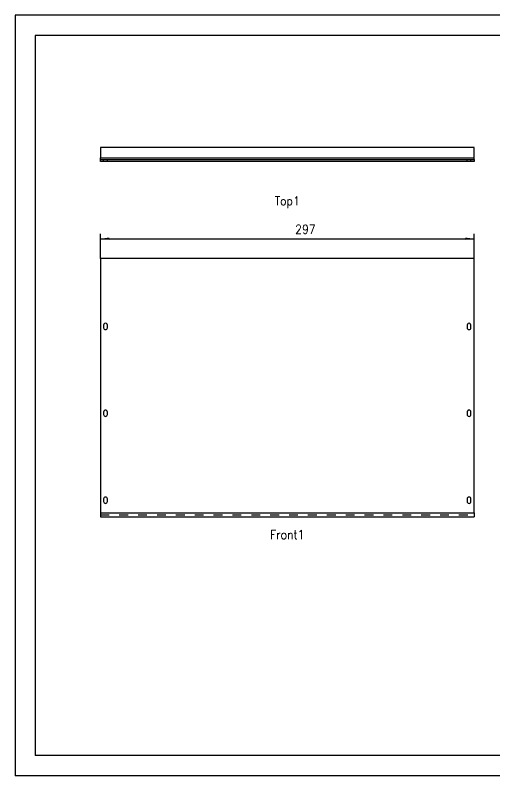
# Model space of a CAD drawing. Header units: millimetres. Extents: x 0 to 426, y 0 to 302.
# Drawn here: x 0 to 190.6, y 0 to 302 of the extents above; entities that cross this region are included whole.
import ezdxf

# ---------------------------------------------------------------- set-up
doc = ezdxf.new("R2010")
doc.units = ezdxf.units.MM
doc.linetypes.add('DASHED', pattern=[15, 7, -8])
doc.layers.add('1', color=7, linetype='Continuous')
doc.layers.add('KADER', color=7, linetype='Continuous')
doc.styles.add('CONVERTER_11', font='txt.shx', dxfattribs={"width": 0.9})
doc.dimstyles.new('ME10_DIM_10', dxfattribs={"dimtxt": 7, "dimasz": 7, "dimexe": 4, "dimexo": 0, "dimgap": 4, "dimtad": 1, "dimdsep": 46, "dimtxsty": 'CONVERTER_11', "dimsah": 1, "dimcen": 0.09, "dimclrd": 250, "dimclre": 250, "dimclrt": 5, "dimadec": 0, "dimazin": 0, "dimtfac": 1, "dimtdec": 4, "dimtix": 1, "dimtmove": 0, "dimatfit": 3, "dimfxl": 1, "dimtolj": 1, "dimtzin": 0, "dimarcsym": 0})

# ---------------------------------------------------------------- blocks, each defined once
blk = doc.blocks.new('plaat_onder_1__1', base_point=(67.73734362383269, 205.7262788431931))
at = {"color": 7, "linetype": 'Continuous'}
for p, q in [((67.73734362383269, 410.8494541630291), (67.73734362383269, 208.7262788431931)), ((364.7373436238325, 410.8494541630291), (67.73734362383269, 410.8494541630291)), ((364.7373436238325, 208.7262788431931), (364.7373436238325, 410.8494541630291)), ((70.23734362383269, 357.8494541630284), (70.23734362383269, 355.8494541630287)), ((73.23734362383269, 355.8494541630287), (73.23734362383269, 357.8494541630287)), ((359.2373436238325, 357.8494541630284), (359.2373436238325, 355.8494541630287)), ((362.2373436238325, 355.8494541630287), (362.2373436238325, 357.8494541630284)), ((70.23734362383269, 288.8494541630286), (70.23734362383269, 286.8494541630286)), ((73.23734362383269, 286.8494541630286), (73.23734362383269, 288.8494541630286)), ((359.2373436238328, 288.8494541630286), (359.2373436238328, 286.8494541630286)), ((362.2373436238328, 286.8494541630286), (362.2373436238328, 288.8494541630286)), ((70.23734362383269, 219.8494541630287), (70.23734362383269, 217.8494541630287)), ((73.23734362383269, 217.8494541630287), (73.23734362383269, 219.8494541630288)), ((359.2373436238325, 219.8494541630287), (359.2373436238325, 217.8494541630287)), ((362.2373436238325, 217.8494541630287), (362.2373436238325, 219.8494541630288)), ((67.73734362383269, 208.7262788431931), (67.73734362383269, 207.2262788431931)), ((67.73734362383269, 207.2262788431931), (67.73734362383269, 205.7262788431931)), ((67.73734362383269, 205.7262788431931), (364.7373436238325, 205.7262788431931)), ((364.7373436238325, 208.7262788431931), (364.7373436238325, 207.2262788431931)), ((364.7373436238325, 207.2262788431931), (364.7373436238325, 205.7262788431931))]:
    blk.add_line(p, q, dxfattribs=at)
at = {"color": 2, "linetype": 'Continuous'}
blk.add_line((67.73734362383269, 208.7262788431931), (364.7373436238325, 208.7262788431931), dxfattribs=at)
at = {"color": 1, "linetype": 'DASHED'}
blk.add_line((67.73734362383269, 207.2262788431931), (364.7373436238325, 207.2262788431931), dxfattribs=at)
at = {"color": 7, "linetype": 'Continuous'}
for centre, start, end in [((71.73734362383269, 357.8494541630287), 0, 180.000000000013), ((360.7373436238325, 357.8494541630287), 359.999999999987, 180.000000000013), ((71.73734362383269, 355.8494541630287), 180, 0), ((360.7373436238325, 355.8494541630287), 180, 0), ((71.73734362383269, 288.8494541630286), 0, 180), ((360.7373436238328, 288.8494541630286), 0, 180), ((71.73734362383269, 286.8494541630286), 180, 0), ((360.7373436238328, 286.8494541630286), 180, 0), ((71.73734362383269, 219.8494541630286), 7.6e-12, 179.9999999999967), ((71.73734362383269, 217.8494541630287), 180, 0), ((360.7373436238325, 219.8494541630286), 7.6e-12, 179.9999999999967), ((360.7373436238325, 217.8494541630287), 180, 0)]:
    blk.add_arc(centre, 1.5, start, end, dxfattribs=at)
blk = doc.blocks.new('*D13')
at = {"layer": '1', "color": 250, "linetype": 'Continuous'}
for p, q in [((67.73734362383271, 410.849454163029), (67.73734362383271, 430.5117489824025)), ((364.7373436238325, 410.849454163029), (364.7373436238325, 430.5117489824025)), ((67.7373436238326, 426.5117489824025), (364.7373436238325, 426.5117489824025))]:
    blk.add_line(p, q, dxfattribs=at)
at = {"layer": '1', "color": 250}
for points in [[(74.7373436238326, 427.4333164655142), (74.7373436238326, 425.5901814992907), (67.7373436238326, 426.5117489824025)], [(357.7373436238325, 425.5901814992907), (357.7373436238325, 427.4333164655142), (364.7373436238325, 426.5117489824025)]]:
    blk.add_solid(points, dxfattribs=at)
at = {"layer": '1', "color": 5, "insert": (222.5672504896282, 430.5117489824025), "char_height": 7, "attachment_point": 7, "rotation": 0.00013888888888888892, "line_spacing_factor": 0.60024009603842, "style": 'CONVERTER_11'}
blk.add_mtext('297', dxfattribs=at)
blk = doc.blocks.new('plaat_onder_1__3', base_point=(67.73734334320582, 487.8675291077011))
at = {"color": 7, "linetype": 'Continuous'}
for p, q in [((67.73734334320582, 498.867529107698), (67.73734334320582, 490.8675291077011)), ((364.7373433432057, 498.867529107698), (67.73734334320582, 498.867529107698)), ((364.7373433432057, 490.8675291077011), (364.7373433432057, 498.867529107698)), ((67.73734334320582, 489.3675291077011), (67.73734334320582, 490.8675291077011)), ((67.73734334320582, 489.3675291077011), (70.23734334320582, 489.3675291077011)), ((67.73734334320582, 487.8675291077011), (67.73734334320582, 489.3675291077011)), ((70.23734334320582, 489.3675291077011), (73.23734334320582, 489.3675291077011)), ((73.23734334320582, 489.3675291077011), (359.2373433432057, 489.3675291077011)), ((359.2373433432057, 489.3675291077011), (362.2373433432057, 489.3675291077011)), ((362.2373433432057, 489.3675291077011), (364.7373433432057, 489.3675291077011)), ((364.7373433432057, 489.3675291077011), (364.7373433432057, 490.8675291077011)), ((364.7373433432057, 489.3675291077011), (364.7373433432057, 487.8675291077012)), ((70.23734334320582, 487.8675291077011), (67.73734334320582, 487.8675291077011)), ((73.23734334320582, 487.8675291077011), (70.23734334320582, 487.8675291077011)), ((359.2373433432057, 487.8675291077011), (73.23734334320582, 487.8675291077011)), ((362.2373433432057, 487.8675291077011), (359.2373433432057, 487.8675291077011)), ((364.7373433432057, 487.8675291077012), (362.2373433432057, 487.8675291077011))]:
    blk.add_line(p, q, dxfattribs=at)
at = {"color": 2, "linetype": 'Continuous'}
blk.add_line((67.73734334320582, 490.8675291077011), (364.7373433432057, 490.8675291077011), dxfattribs=at)
at = {"color": 1, "linetype": 'DASHED'}
for p, q in [((70.23734334320582, 487.8675291077011), (70.23734334320582, 489.3675291077011)), ((73.23734334320582, 487.8675291077011), (73.23734334320582, 489.3675291077011)), ((359.2373433432057, 487.8675291077011), (359.2373433432057, 489.3675291077011)), ((362.2373433432057, 487.8675291077011), (362.2373433432057, 489.3675291077011))]:
    blk.add_line(p, q, dxfattribs=at)
blk = doc.blocks.new('Top1', base_point=(216.2373467193729, 493.3423441382013))
blk.add_blockref('plaat_onder_1__3', (67.73734334320582, 487.8675291077011))
at = {"layer": '1', "color": 5, "insert": (216.2373467193725, 460.0796895114791), "char_height": 7, "attachment_point": 2, "line_spacing_factor": 1.32052821128451, "style": 'CONVERTER_11'}
blk.add_mtext('Top1', dxfattribs=at)
blk = doc.blocks.new('_tb_frame_A3')
at = {"layer": 'KADER', "color": 1, "linetype": 'Continuous'}
for p, q in [((0, 302), (0, 0)), ((426, 302), (0, 302)), ((426, 0), (0, 0))]:
    blk.add_line(p, q, dxfattribs=at)
at = {"layer": 'KADER', "color": 3, "linetype": 'Continuous'}
for p, q in [((418, 294), (8, 294)), ((8, 294), (8, 8)), ((418, 8), (8, 8))]:
    blk.add_line(p, q, dxfattribs=at)
blk = doc.blocks.new('Front1', base_point=(216.2373469999997, 308.000000451381))
blk.add_blockref('plaat_onder_1__1', (67.73734362383269, 205.7262788431931))
at = {"layer": '1', "color": 5, "insert": (216.2373469999993, 195.0203112163026), "char_height": 7, "attachment_point": 2, "line_spacing_factor": 1.32052821128451, "style": 'CONVERTER_11'}
blk.add_mtext('Front1', dxfattribs=at)
at = {"layer": '1'}
dim = blk.add_linear_dim(base=(67.7373436238326, 426.5117489824025), p1=(364.7373436238325, 410.8494541630291), p2=(67.73734362383269, 410.8494541630291), dimstyle='ME10_DIM_10', dxfattribs=at)
dim.commit()
dim.dimension.update_dxf_attribs({"geometry": '*D13', "text_midpoint": (230.9672504896282, 434.0117489824025), "text_rotation": 0.00013888888889})

msp = doc.modelspace()

# ---------------------------------------------------------------- block references
msp.add_blockref('_tb_frame_A3', (0, 0))
at = {"xscale": 0.5, "yscale": 0.5, "zscale": 0.5}
for name, p in [('Top1', (108.1186733596865, 246.6711720691007)), ('Front1', (108.1186734999998, 154.0000002256905))]:
    msp.add_blockref(name, p, dxfattribs=at)

doc.saveas('drawing.dxf')
